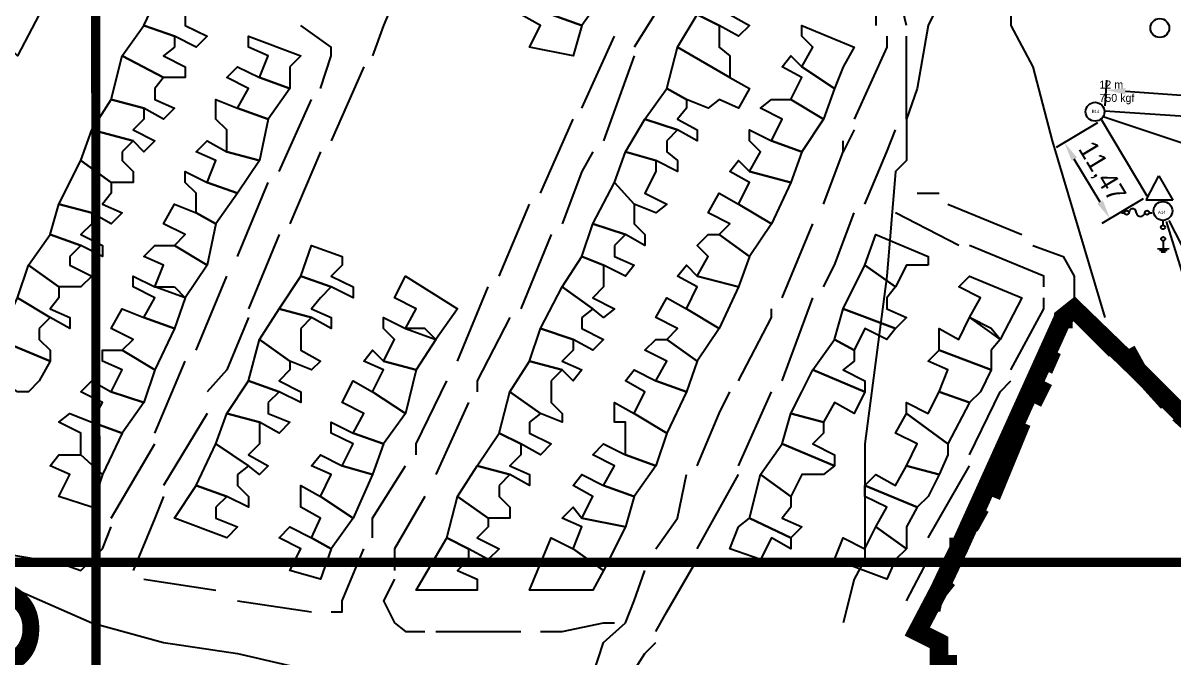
# Model space of a CAD drawing. Header units: millimetres. Extents: x -3588 to 75209, y -3737 to 38254.
# Drawn here: x 28257.5 to 28406.5, y 18146.8 to 18228.9 of the extents above; entities that cross this region are included whole.
import ezdxf

# ---------------------------------------------------------------- set-up
doc = ezdxf.new("R2010")
doc.units = ezdxf.units.MM
doc.layers.add('P', color=253, linetype='Continuous')
doc.layers.add('T', color=7, linetype='Continuous')
doc.linetypes.add('+_LINE', pattern='A,12.7,-5.08,["+",Standard,S=2.54,R=0,X=-2.54,Y=-1.27],-6.35', length=24.13)
doc.dimstyles.new('ISO-25', dxfattribs={"dimtxt": 2.5, "dimasz": 2.5, "dimexe": 1.25, "dimexo": 0.625, "dimtad": 1, "dimtxsty": 'Standard', "dimcen": 2.5, "dimadec": 0, "dimazin": 0, "dimtfac": 1, "dimtmove": 0, "dimatfit": 3, "dimfxl": 1, "dimarcsym": 0})

# ---------------------------------------------------------------- blocks, each defined once
blk = doc.blocks.new('*D992')
at = {"color": 0, "lineweight": -2, "transparency": 16777216}
for p, q in [((28396.75, 18216.04), (28391.38, 18212.82)), ((28397.08, 18205.77), (28393.74, 18211.32)), ((28402.66, 18206.21), (28397.29, 18202.98))]:
    blk.add_line(p, q, dxfattribs=at)
at = {"color": 0, "transparency": 16777216}
for points in [[(28394.1, 18211.53), (28393.39, 18211.11), (28392.46, 18213.46)], [(28397.43, 18205.99), (28396.72, 18205.56), (28398.36, 18203.63)]]:
    blk.add_solid(points, dxfattribs=at)
at = {"layer": 'Defpoints', "color": 0, "transparency": 16777216}
for p in [(28397.29, 18216.37), (28392.46, 18213.46), (28403.2, 18206.53)]:
    blk.add_point(p, dxfattribs=at)
at = {"color": 0, "transparency": 16777216, "insert": (28397.2, 18209.62), "char_height": 2.5, "attachment_point": 5, "rotation": 300.9842}
blk.add_mtext('11,47', dxfattribs=at)
blk = doc.blocks.new('*D993')
at = {"color": 0, "lineweight": -2, "transparency": 16777216}
for p, q in [((28397.73, 18218.21), (28397.95, 18221.53)), ((28400.36, 18220.11), (28430.34, 18218.07)), ((28432.69, 18215.83), (28432.92, 18219.15))]:
    blk.add_line(p, q, dxfattribs=at)
at = {"color": 0, "transparency": 16777216}
for points in [[(28400.39, 18220.52), (28400.33, 18219.69), (28397.87, 18220.28)], [(28430.37, 18218.48), (28430.31, 18217.65), (28432.83, 18217.9)]]:
    blk.add_solid(points, dxfattribs=at)
at = {"layer": 'Defpoints', "color": 0, "transparency": 16777216}
for p in [(28397.69, 18217.59), (28432.83, 18217.9), (28432.65, 18215.2)]:
    blk.add_point(p, dxfattribs=at)
at = {"color": 0, "transparency": 16777216, "insert": (28415.49, 18221.17), "char_height": 2.5, "attachment_point": 5, "rotation": 356.1049}
blk.add_mtext('35,05', dxfattribs=at)

msp = doc.modelspace()

# ---------------------------------------------------------------- linework, layer by layer
at = {"color": 6}
for p, q in [((28412.64, 18211.762), (28397.457, 18216.796)), ((28413.141, 18189.471), (28406.034, 18203.402)), ((28411.787, 18183.52), (28405.696, 18203.267))]:
    msp.add_line(p, q, dxfattribs=at)
at = {"color": 5, "linetype": '+_LINE'}
for p, q in [((28397.685, 18217.586), (28432.65, 18215.205)), ((28403.195, 18206.53), (28397.289, 18216.366))]:
    msp.add_line(p, q, dxfattribs=at)
at = {"color": 10}
for p, q in [((28403.07, 18206.096), (28404.697, 18209.152)), ((28404.697, 18209.152), (28406.519, 18206.031)), ((28406.519, 18206.031), (28403.017, 18206.031)), ((28399.872, 18204.396), (28400.257, 18204.396)), ((28403.447, 18204.396), (28403.835, 18204.396)), ((28405.222, 18203.356), (28405.228, 18202.779)), ((28405.258, 18200.75), (28405.269, 18199.7)), ((28406.015, 18199.708), (28404.52, 18199.691)), ((28405.784, 18199.5), (28404.759, 18199.488)), ((28405.566, 18199.297), (28404.975, 18199.291))]:
    msp.add_line(p, q, dxfattribs=at)
for centre, radius in [((28404.811, 18228.302), 1.222), ((28396.425, 18217.465), 1.222), ((28405.218, 18204.621), 1.222), ((28400.533, 18204.403), 0.276), ((28403.171, 18204.399), 0.276), ((28405.228, 18202.515), 0.263), ((28405.252, 18201.01), 0.26)]:
    msp.add_circle(centre, radius, dxfattribs=at)
for centre, radius, start, end in [((28401.289, 18204.425), 0.481, 356.0473, 179.98075), ((28402.331, 18204.491), 0.571, 190.00363, 350.3175)]:
    msp.add_arc(centre, radius, start, end, dxfattribs=at)
at = {"layer": 'P', "color": 9, "const_width": 1.2}
msp.add_lwpolyline([(28268.186, 12346.771), (28266.285, 21345.396)], dxfattribs=at)
at = {"layer": 'P', "color": 254}
for points in [[(28371.987, 18228.647), (28369.442, 18239.37)], [(28381.573, 18238.25), (28378.757, 18236.841), (28374.804, 18228.647), (28373.395, 18220.47), (28371.987, 18216.517), (28371.987, 18211.155), (28370.563, 18209.731), (28369.442, 18196.192), (28366.61, 18174.459), (28366.61, 18162.312), (28366.61, 18159.495), (28365.201, 18156.951), (28363.793, 18151.301)], [(28365.201, 18238.25), (28368.034, 18230.056), (28368.034, 18228.647)], [(28328.793, 18235.433), (28332.746, 18232.6), (28329.913, 18228.647), (28325.96, 18230.056), (28327.385, 18232.6), (28324.552, 18234.009), (28325.96, 18236.841), (28328.793, 18235.433)], [(28307.06, 18235.433), (28304.227, 18228.647), (28302.819, 18224.694)], [(28342.332, 18235.433), (28340.924, 18232.6), (28336.699, 18225.831)], [(28278.541, 18230.056), (28278.541, 18228.647), (28281.358, 18227.239), (28279.95, 18225.831), (28277.133, 18227.239), (28273.18, 18228.647), (28275.725, 18234.009), (28279.95, 18231.48), (28278.541, 18230.056)], [(28350.238, 18231.48), (28349.118, 18230.056), (28351.662, 18228.647), (28350.238, 18227.239), (28347.709, 18228.647), (28344.877, 18230.056), (28347.709, 18234.009), (28350.238, 18232.6), (28350.238, 18231.48)], [(28254.264, 18227.239), (28250.039, 18228.647), (28251.447, 18230.056), (28254.264, 18228.647), (28255.4, 18231.48), (28259.625, 18230.056), (28256.808, 18224.694), (28254.264, 18227.239)], [(28325.96, 18230.056), (28329.913, 18228.647), (28328.793, 18224.694), (28323.144, 18225.831), (28324.552, 18228.647), (28322.007, 18230.056), (28323.144, 18231.48), (28325.96, 18230.056)], [(28347.709, 18227.239), (28347.709, 18225.831), (28349.118, 18224.694), (28349.118, 18221.878), (28342.332, 18225.831), (28344.877, 18230.056), (28347.709, 18228.647), (28347.709, 18227.239)], [(28385.526, 18230.056), (28385.526, 18228.647), (28388.359, 18223.286), (28390.887, 18213.684), (28397.673, 18190.831)], [(28277.133, 18225.831), (28275.725, 18224.694), (28278.541, 18223.286), (28278.541, 18221.878), (28275.725, 18221.878), (28270.363, 18224.694), (28273.18, 18228.647), (28277.133, 18227.239), (28277.133, 18225.831)], [(28292.097, 18223.286), (28292.097, 18220.47), (28288.144, 18221.878), (28289.264, 18224.694), (28286.735, 18225.831), (28286.735, 18227.239), (28293.505, 18224.694), (28292.097, 18223.286)], [(28296.049, 18220.47), (28297.458, 18224.694), (28297.458, 18225.831), (28293.505, 18228.647)], [(28329.913, 18217.925), (28334.154, 18227.239)], [(28363.793, 18223.286), (28362.657, 18220.47), (28358.432, 18223.286), (28359.84, 18225.831), (28358.432, 18227.239), (28358.432, 18228.647), (28365.201, 18225.831), (28363.793, 18223.286)], [(28369.442, 18227.239), (28369.442, 18225.831), (28365.201, 18216.517)], [(28371.987, 18216.517), (28371.987, 18220.47), (28371.987, 18227.239)], [(28349.118, 18221.878), (28351.662, 18220.47), (28350.238, 18217.925), (28347.709, 18219.045), (28346.285, 18217.925), (28343.468, 18219.045), (28340.924, 18220.47), (28342.332, 18225.831), (28349.118, 18221.878)], [(28274.588, 18220.47), (28274.588, 18219.045), (28277.133, 18217.925), (28275.725, 18216.517), (28273.18, 18217.925), (28268.939, 18219.045), (28270.363, 18224.694), (28275.725, 18221.878), (28274.588, 18220.47)], [(28336.699, 18224.694), (28332.746, 18213.684)], [(28358.432, 18223.286), (28362.657, 18220.47), (28361.249, 18216.517), (28357.024, 18219.045), (28358.432, 18221.878), (28355.887, 18223.286), (28357.024, 18224.694), (28358.432, 18223.286)], [(28288.144, 18221.878), (28292.097, 18220.47), (28289.264, 18216.517), (28285.311, 18217.925), (28286.735, 18220.47), (28283.903, 18221.878), (28285.311, 18223.286), (28288.144, 18221.878)], [(28301.683, 18223.286), (28297.458, 18213.684)], [(28343.468, 18217.925), (28342.332, 18216.517), (28344.877, 18215.108), (28344.877, 18213.684), (28342.332, 18215.108), (28338.107, 18216.517), (28340.924, 18220.47), (28343.468, 18219.045), (28343.468, 18217.925)], [(28273.18, 18216.517), (28271.772, 18215.108), (28274.588, 18213.684), (28273.18, 18212.276), (28271.772, 18213.684), (28266.411, 18215.108), (28268.939, 18219.045), (28273.18, 18217.925), (28273.18, 18216.517)], [(28285.311, 18217.925), (28289.264, 18216.517), (28288.144, 18211.155), (28283.903, 18212.276), (28283.903, 18215.108), (28282.494, 18216.517), (28282.494, 18219.045), (28285.311, 18217.925)], [(28290.688, 18209.731), (28294.913, 18219.045)], [(28357.024, 18219.045), (28361.249, 18216.517), (28358.432, 18212.276), (28354.479, 18213.684), (28355.887, 18216.517), (28353.071, 18217.925), (28354.479, 18219.045), (28357.024, 18219.045)], [(28324.552, 18206.914), (28328.793, 18216.517)], [(28340.924, 18213.684), (28340.924, 18212.276), (28342.332, 18211.155), (28342.332, 18209.731), (28339.516, 18211.155), (28335.563, 18212.276), (28338.107, 18216.517), (28342.332, 18215.108), (28340.924, 18213.684)], [(28270.363, 18212.276), (28270.363, 18211.155), (28271.772, 18209.731), (28271.772, 18208.323), (28268.939, 18208.323), (28264.986, 18211.155), (28266.411, 18215.108), (28271.772, 18213.684), (28270.363, 18212.276)], [(28354.479, 18213.684), (28358.432, 18212.276), (28357.024, 18208.323), (28351.662, 18209.731), (28353.071, 18212.276), (28351.662, 18213.684), (28351.662, 18215.108), (28354.479, 18213.684)], [(28365.201, 18215.108), (28363.793, 18212.276)], [(28366.61, 18205.506), (28369.442, 18212.276), (28370.563, 18215.108)], [(28283.903, 18212.276), (28288.144, 18211.155), (28285.311, 18206.914), (28281.358, 18208.323), (28282.494, 18211.155), (28279.95, 18212.276), (28281.358, 18213.684), (28283.903, 18212.276)], [(28363.793, 18212.276), (28363.793, 18213.684)], [(28268.939, 18206.914), (28267.819, 18205.506), (28270.363, 18204.37), (28268.939, 18202.961), (28266.411, 18204.37), (28262.17, 18205.506), (28264.986, 18211.155), (28268.939, 18208.323), (28268.939, 18206.914)], [(28296.049, 18212.276), (28292.097, 18202.961)], [(28331.338, 18212.276), (28329.913, 18209.731), (28327.385, 18202.961)], [(28339.516, 18209.731), (28338.107, 18206.914), (28340.924, 18205.506), (28339.516, 18204.37), (28336.699, 18205.506), (28334.154, 18208.323), (28335.563, 18212.276), (28339.516, 18211.155), (28339.516, 18209.731)], [(28351.662, 18209.731), (28357.024, 18208.323), (28354.479, 18202.961), (28350.238, 18205.506), (28351.662, 18208.323), (28349.118, 18209.731), (28350.238, 18211.155), (28351.662, 18209.731)], [(28361.249, 18205.506), (28363.793, 18212.276)], [(28281.358, 18208.323), (28285.311, 18206.914), (28282.494, 18202.961), (28279.95, 18204.37), (28279.95, 18206.914), (28278.541, 18208.323), (28278.541, 18209.731), (28281.358, 18208.323)], [(28285.311, 18198.72), (28289.264, 18208.323)], [(28336.699, 18204.37), (28336.699, 18202.961), (28338.107, 18201.553), (28338.107, 18200.145), (28335.563, 18201.553), (28331.338, 18202.961), (28334.154, 18208.323), (28336.699, 18205.506), (28336.699, 18204.37)], [(28350.238, 18205.506), (28354.479, 18202.961), (28351.662, 18198.72), (28347.709, 18201.553), (28349.118, 18202.961), (28346.285, 18204.37), (28347.709, 18206.914), (28350.238, 18205.506)], [(28373.395, 18206.914), (28376.212, 18206.914)], [(28266.411, 18202.961), (28264.986, 18201.553), (28267.819, 18200.145), (28267.819, 18198.72), (28264.986, 18200.145), (28261.033, 18201.553), (28262.17, 18205.506), (28266.411, 18204.37), (28266.411, 18202.961)], [(28279.95, 18204.37), (28282.494, 18202.961), (28281.358, 18197.6), (28277.133, 18200.145), (28278.541, 18201.553), (28275.725, 18202.961), (28277.133, 18205.506), (28279.95, 18204.37)], [(28319.191, 18196.192), (28323.144, 18205.506)], [(28377.348, 18205.506), (28386.935, 18201.553)], [(28361.249, 18194.784), (28362.657, 18197.6), (28365.201, 18204.37)], [(28378.757, 18200.145), (28370.563, 18204.37)], [(28334.154, 18200.145), (28334.154, 18198.72), (28336.699, 18197.6), (28335.563, 18196.192), (28332.746, 18197.6), (28329.913, 18198.72), (28331.338, 18202.961), (28335.563, 18201.553), (28334.154, 18200.145)], [(28355.887, 18193.359), (28359.84, 18202.961)], [(28263.578, 18198.72), (28263.578, 18197.6), (28266.411, 18196.192), (28264.986, 18194.784), (28262.17, 18194.784), (28258.217, 18197.6), (28261.033, 18201.553), (28264.986, 18200.145), (28263.578, 18198.72)], [(28290.688, 18201.553), (28286.735, 18191.951)], [(28325.96, 18201.553), (28322.007, 18191.951)], [(28347.709, 18201.553), (28351.662, 18198.72), (28350.238, 18194.784), (28344.877, 18196.192), (28346.285, 18198.72), (28344.877, 18200.145), (28346.285, 18201.553), (28347.709, 18201.553)], [(28374.804, 18197.6), (28373.395, 18197.6), (28371.987, 18197.6), (28370.563, 18194.784), (28366.61, 18197.6), (28368.034, 18201.553), (28374.804, 18198.72), (28374.804, 18197.6)], [(28277.133, 18200.145), (28281.358, 18197.6), (28278.541, 18193.359), (28274.588, 18194.784), (28275.725, 18197.6), (28273.18, 18198.72), (28274.588, 18200.145), (28277.133, 18200.145)], [(28298.866, 18197.6), (28297.458, 18196.192), (28300.274, 18194.784), (28300.274, 18193.359), (28297.458, 18194.784), (28293.505, 18196.192), (28294.913, 18200.145), (28298.866, 18198.72), (28298.866, 18197.6)], [(28389.767, 18194.784), (28389.767, 18196.192), (28380.165, 18200.145)], [(28388.359, 18200.145), (28392.312, 18198.72), (28393.72, 18196.192), (28393.72, 18194.784), (28393.72, 18191.951)], [(28262.17, 18193.359), (28261.033, 18191.951), (28263.578, 18190.831), (28263.578, 18189.406), (28261.033, 18190.831), (28256.808, 18193.359), (28258.217, 18197.6), (28262.17, 18194.784), (28262.17, 18193.359)], [(28332.746, 18194.784), (28331.338, 18193.359), (28334.154, 18191.951), (28332.746, 18190.831), (28331.338, 18191.951), (28327.385, 18194.784), (28329.913, 18198.72), (28332.746, 18197.6), (28332.746, 18194.784)], [(28344.877, 18196.192), (28350.238, 18194.784), (28347.709, 18189.406), (28343.468, 18191.951), (28344.877, 18194.784), (28342.332, 18196.192), (28343.468, 18197.6), (28344.877, 18196.192)], [(28369.442, 18193.359), (28369.442, 18191.951), (28371.987, 18190.831), (28370.563, 18189.406), (28363.793, 18191.951), (28366.61, 18197.6), (28370.563, 18194.784), (28369.442, 18193.359)], [(28277.133, 18194.784), (28278.541, 18193.359), (28277.133, 18189.406), (28273.18, 18190.831), (28274.588, 18193.359), (28271.772, 18194.784), (28271.772, 18196.192), (28274.588, 18194.784), (28277.133, 18194.784)], [(28279.95, 18186.59), (28283.903, 18196.192)], [(28296.049, 18193.359), (28294.913, 18191.951), (28297.458, 18190.831), (28297.458, 18189.406), (28294.913, 18190.831), (28290.688, 18191.951), (28293.505, 18196.192), (28297.458, 18194.784), (28296.049, 18193.359)], [(28309.589, 18189.406), (28307.06, 18189.406), (28308.468, 18191.951), (28305.636, 18193.359), (28307.06, 18196.192), (28313.83, 18191.951), (28311.013, 18187.998), (28309.589, 18189.406)], [(28382.982, 18189.406), (28380.165, 18190.831), (28381.573, 18193.359), (28378.757, 18194.784), (28380.165, 18196.192), (28386.935, 18193.359), (28384.118, 18187.998), (28382.982, 18189.406)], [(28313.83, 18185.181), (28317.782, 18194.784)], [(28329.913, 18190.831), (28329.913, 18189.406), (28332.746, 18187.998), (28331.338, 18186.59), (28328.793, 18187.998), (28324.552, 18189.406), (28327.385, 18194.784), (28331.338, 18191.951), (28329.913, 18190.831)], [(28259.625, 18189.406), (28259.625, 18187.998), (28261.033, 18186.59), (28261.033, 18185.181), (28254.264, 18187.998), (28256.808, 18193.359), (28261.033, 18190.831), (28259.625, 18189.406)], [(28343.468, 18191.951), (28347.709, 18189.406), (28344.877, 18185.181), (28340.924, 18187.998), (28342.332, 18189.406), (28339.516, 18190.831), (28340.924, 18193.359), (28343.468, 18191.951)], [(28355.887, 18182.637), (28359.84, 18193.359)], [(28385.526, 18184.045), (28389.767, 18191.951), (28389.767, 18193.359)], [(28273.18, 18190.831), (28277.133, 18189.406), (28274.588, 18184.045), (28270.363, 18186.59), (28271.772, 18187.998), (28268.939, 18189.406), (28270.363, 18191.951), (28273.18, 18190.831)], [(28293.505, 18189.406), (28293.505, 18186.59), (28296.049, 18185.181), (28294.913, 18184.045), (28292.097, 18185.181), (28288.144, 18187.998), (28290.688, 18191.951), (28294.913, 18190.831), (28293.505, 18189.406)], [(28350.238, 18182.637), (28354.479, 18190.831), (28354.479, 18191.951)], [(28370.563, 18189.406), (28369.442, 18187.998), (28366.61, 18189.406), (28365.201, 18186.59), (28362.657, 18187.998), (28363.793, 18191.951), (28370.563, 18189.406)], [(28286.735, 18190.831), (28283.903, 18184.045), (28281.358, 18181.228)], [(28307.06, 18189.406), (28311.013, 18187.998), (28308.468, 18184.045), (28304.227, 18185.181), (28305.636, 18187.998), (28304.227, 18189.406), (28304.227, 18190.831), (28307.06, 18189.406)], [(28320.599, 18190.831), (28316.374, 18182.637), (28316.374, 18181.228)], [(28382.982, 18186.59), (28382.982, 18184.045), (28376.212, 18186.59), (28376.212, 18189.406), (28378.757, 18187.998), (28380.165, 18190.831), (28384.118, 18187.998), (28382.982, 18186.59)], [(28393.72, 18190.831), (28392.312, 18190.831), (28388.359, 18181.228)], [(28328.793, 18186.59), (28327.385, 18185.181), (28329.913, 18184.045), (28328.793, 18182.637), (28327.385, 18184.045), (28323.144, 18185.181), (28324.552, 18189.406), (28328.793, 18187.998), (28328.793, 18186.59)], [(28259.625, 18182.637), (28258.217, 18181.228), (28256.808, 18181.228), (28252.855, 18184.045), (28254.264, 18187.998), (28261.033, 18185.181), (28259.625, 18182.637)], [(28292.097, 18184.045), (28290.688, 18182.637), (28293.505, 18181.228), (28293.505, 18179.82), (28290.688, 18181.228), (28286.735, 18182.637), (28288.144, 18187.998), (28292.097, 18185.181), (28292.097, 18184.045)], [(28340.924, 18187.998), (28344.877, 18185.181), (28343.468, 18181.228), (28339.516, 18182.637), (28340.924, 18185.181), (28338.107, 18186.59), (28339.516, 18187.998), (28340.924, 18187.998)], [(28365.201, 18185.181), (28363.793, 18184.045), (28366.61, 18182.637), (28366.61, 18181.228), (28359.84, 18184.045), (28362.657, 18187.998), (28365.201, 18186.59), (28365.201, 18185.181)], [(28270.363, 18186.59), (28274.588, 18184.045), (28273.18, 18179.82), (28268.939, 18181.228), (28270.363, 18184.045), (28267.819, 18185.181), (28267.819, 18186.59), (28270.363, 18186.59)], [(28304.227, 18185.181), (28308.468, 18184.045), (28307.06, 18178.396), (28302.819, 18181.228), (28304.227, 18184.045), (28301.683, 18185.181), (28302.819, 18186.59), (28304.227, 18185.181)], [(28381.573, 18181.228), (28380.165, 18179.82), (28376.212, 18181.228), (28377.348, 18184.045), (28374.804, 18185.181), (28376.212, 18186.59), (28382.982, 18184.045), (28381.573, 18181.228)], [(28274.588, 18175.867), (28278.541, 18185.181)], [(28325.96, 18182.637), (28325.96, 18179.82), (28327.385, 18178.396), (28327.385, 18177.275), (28324.552, 18178.396), (28320.599, 18181.228), (28323.144, 18185.181), (28327.385, 18184.045), (28325.96, 18182.637)], [(28339.516, 18182.637), (28343.468, 18181.228), (28340.924, 18175.867), (28336.699, 18178.396), (28338.107, 18181.228), (28335.563, 18182.637), (28336.699, 18184.045), (28339.516, 18182.637)], [(28358.432, 18181.228), (28359.84, 18184.045), (28366.61, 18181.228), (28365.201, 18178.396), (28362.657, 18179.82), (28361.249, 18177.275), (28357.024, 18178.396), (28358.432, 18181.228)], [(28268.939, 18181.228), (28273.18, 18179.82), (28270.363, 18175.867), (28266.411, 18177.275), (28267.819, 18179.82), (28264.986, 18181.228), (28266.411, 18182.637), (28268.939, 18181.228)], [(28289.264, 18179.82), (28289.264, 18178.396), (28292.097, 18177.275), (28290.688, 18175.867), (28288.144, 18177.275), (28283.903, 18178.396), (28286.735, 18182.637), (28290.688, 18181.228), (28289.264, 18179.82)], [(28302.819, 18181.228), (28307.06, 18178.396), (28304.227, 18174.459), (28300.274, 18175.867), (28301.683, 18178.396), (28298.866, 18179.82), (28300.274, 18182.637), (28302.819, 18181.228)], [(28308.468, 18173.035), (28308.468, 18174.459), (28312.421, 18182.637)], [(28380.165, 18173.035), (28384.118, 18181.228), (28385.526, 18182.637)], [(28323.144, 18177.275), (28323.144, 18175.867), (28325.96, 18174.459), (28324.552, 18173.035), (28322.007, 18174.459), (28319.191, 18175.867), (28320.599, 18181.228), (28324.552, 18178.396), (28323.144, 18177.275)], [(28344.877, 18171.626), (28347.709, 18178.396), (28349.118, 18181.228)], [(28350.238, 18171.626), (28354.479, 18181.228)], [(28371.987, 18178.396), (28371.987, 18179.82), (28374.804, 18178.396), (28376.212, 18181.228), (28380.165, 18179.82), (28377.348, 18174.459), (28371.987, 18178.396)], [(28315.238, 18179.82), (28311.013, 18170.506)], [(28336.699, 18178.396), (28340.924, 18175.867), (28339.516, 18171.626), (28335.563, 18173.035), (28335.563, 18177.275), (28334.154, 18177.275), (28334.154, 18179.82), (28336.699, 18178.396)], [(28388.359, 18179.82), (28384.118, 18173.035), (28382.982, 18170.506)], [(28266.411, 18177.275), (28270.363, 18175.867), (28267.819, 18170.506), (28264.986, 18173.035), (28264.986, 18175.867), (28262.17, 18177.275), (28263.578, 18178.396), (28266.411, 18177.275)], [(28281.358, 18178.396), (28275.725, 18169.082)], [(28288.144, 18174.459), (28286.735, 18173.035), (28289.264, 18171.626), (28288.144, 18170.506), (28286.735, 18171.626), (28282.494, 18174.459), (28283.903, 18178.396), (28288.144, 18177.275), (28288.144, 18174.459)], [(28361.249, 18175.867), (28359.84, 18174.459), (28362.657, 18173.035), (28362.657, 18171.626), (28355.887, 18174.459), (28357.024, 18178.396), (28361.249, 18177.275), (28361.249, 18175.867)], [(28377.348, 18173.035), (28376.212, 18170.506), (28371.987, 18171.626), (28373.395, 18174.459), (28370.563, 18175.867), (28371.987, 18178.396), (28377.348, 18174.459), (28377.348, 18173.035)], [(28300.274, 18175.867), (28304.227, 18174.459), (28302.819, 18170.506), (28298.866, 18171.626), (28300.274, 18174.459), (28297.458, 18175.867), (28297.458, 18177.275), (28300.274, 18175.867)], [(28322.007, 18173.035), (28320.599, 18171.626), (28323.144, 18170.506), (28323.144, 18169.082), (28320.599, 18170.506), (28316.374, 18171.626), (28319.191, 18175.867), (28322.007, 18174.459), (28322.007, 18173.035)], [(28268.939, 18164.857), (28274.588, 18174.459)], [(28285.311, 18170.506), (28285.311, 18169.082), (28286.735, 18167.673), (28286.735, 18166.265), (28283.903, 18167.673), (28279.95, 18169.082), (28282.494, 18174.459), (28286.735, 18171.626), (28285.311, 18170.506)], [(28335.563, 18173.035), (28339.516, 18171.626), (28336.699, 18167.673), (28332.746, 18169.082), (28334.154, 18171.626), (28331.338, 18173.035), (28332.746, 18174.459), (28335.563, 18173.035)], [(28361.249, 18170.506), (28358.432, 18170.506), (28357.024, 18167.673), (28353.071, 18170.506), (28355.887, 18174.459), (28362.657, 18171.626), (28361.249, 18170.506)], [(28264.986, 18173.035), (28267.819, 18170.506), (28266.411, 18166.265), (28262.17, 18167.673), (28263.578, 18170.506), (28261.033, 18171.626), (28262.17, 18173.035), (28264.986, 18173.035)], [(28298.866, 18171.626), (28302.819, 18170.506), (28300.274, 18164.857), (28296.049, 18167.673), (28297.458, 18170.506), (28294.913, 18171.626), (28296.049, 18173.035), (28298.866, 18171.626)], [(28302.819, 18162.312), (28302.819, 18164.857), (28307.06, 18171.626)], [(28319.191, 18169.082), (28319.191, 18167.673), (28320.599, 18166.265), (28320.599, 18164.857), (28317.782, 18164.857), (28313.83, 18167.673), (28316.374, 18171.626), (28320.599, 18170.506), (28319.191, 18169.082)], [(28374.804, 18167.673), (28373.395, 18166.265), (28366.61, 18169.082), (28368.034, 18170.506), (28370.563, 18169.082), (28371.987, 18171.626), (28376.212, 18170.506), (28374.804, 18167.673)], [(28374.804, 18162.312), (28380.165, 18171.626)], [(28332.746, 18169.082), (28336.699, 18167.673), (28335.563, 18163.72), (28329.913, 18164.857), (28331.338, 18167.673), (28328.793, 18169.082), (28329.913, 18170.506), (28332.746, 18169.082)], [(28339.516, 18160.904), (28342.332, 18164.857), (28343.468, 18170.506)], [(28344.877, 18160.904), (28350.238, 18170.506)], [(28357.024, 18166.265), (28355.887, 18164.857), (28358.432, 18163.72), (28357.024, 18162.312), (28351.662, 18164.857), (28353.071, 18170.506), (28357.024, 18167.673), (28357.024, 18166.265)], [(28275.725, 18167.673), (28274.588, 18164.857), (28271.772, 18158.071)], [(28282.494, 18166.265), (28282.494, 18164.857), (28285.311, 18163.72), (28283.903, 18162.312), (28277.133, 18164.857), (28279.95, 18169.082), (28283.903, 18167.673), (28282.494, 18166.265)], [(28296.049, 18167.673), (28300.274, 18164.857), (28297.458, 18160.904), (28294.913, 18162.312), (28296.049, 18164.857), (28293.505, 18166.265), (28293.505, 18169.082), (28296.049, 18167.673)], [(28309.589, 18167.673), (28305.636, 18160.904), (28305.636, 18158.071)], [(28317.782, 18163.72), (28316.374, 18162.312), (28319.191, 18160.904), (28317.782, 18159.495), (28315.238, 18160.904), (28312.421, 18162.312), (28313.83, 18167.673), (28317.782, 18164.857), (28317.782, 18163.72)], [(28371.987, 18163.72), (28371.987, 18160.904), (28368.034, 18163.72), (28369.442, 18166.265), (28366.61, 18167.673), (28366.61, 18169.082), (28373.395, 18166.265), (28371.987, 18163.72)], [(28382.982, 18169.082), (28378.757, 18159.495)], [(28329.913, 18164.857), (28335.563, 18163.72), (28332.746, 18158.071), (28328.793, 18160.904), (28329.913, 18163.72), (28327.385, 18164.857), (28328.793, 18166.265), (28329.913, 18164.857)], [(28350.238, 18163.72), (28351.662, 18164.857), (28357.024, 18162.312), (28357.024, 18160.904), (28354.479, 18162.312), (28353.071, 18159.495), (28349.118, 18160.904), (28350.238, 18163.72)], [(28261.033, 18159.495), (28264.986, 18158.071), (28266.411, 18159.495), (28267.819, 18160.904), (28268.939, 18163.72)], [(28294.913, 18162.312), (28297.458, 18160.904), (28296.049, 18156.951), (28292.097, 18158.071), (28293.505, 18160.904), (28290.688, 18162.312), (28292.097, 18163.72), (28294.913, 18162.312)], [(28370.563, 18159.495), (28369.442, 18156.951), (28362.657, 18159.495), (28363.793, 18162.312), (28366.61, 18160.904), (28368.034, 18163.72), (28371.987, 18160.904), (28370.563, 18159.495)], [(28125.546, 18159.495), (28140.221, 18158.071), (28158.001, 18155.542), (28175.509, 18151.301), (28194.426, 18151.301), (28210.798, 18151.301), (28224.337, 18155.542), (28236.484, 18162.312), (28246.086, 18160.904), (28256.808, 18155.542), (28266.411, 18151.301), (28275.725, 18148.757), (28285.311, 18147.349), (28297.458, 18144.532)], [(28248.614, 18162.312), (28251.447, 18160.904), (28259.625, 18159.495)], [(28315.238, 18159.495), (28313.83, 18158.071), (28316.374, 18156.951), (28316.374, 18155.542), (28308.468, 18155.542), (28312.421, 18162.312), (28315.238, 18160.904), (28315.238, 18159.495)], [(28328.793, 18160.904), (28332.746, 18158.071), (28331.338, 18155.542), (28323.144, 18155.542), (28325.96, 18162.312), (28328.793, 18160.904)], [(28297.458, 18152.71), (28298.866, 18152.71), (28298.866, 18154.134), (28301.683, 18160.904)], [(28339.516, 18150.181), (28340.924, 18152.71), (28344.877, 18159.495)], [(28371.987, 18154.134), (28374.804, 18159.495)], [(28335.563, 18151.301), (28336.699, 18154.134), (28338.107, 18158.071)], [(28377.348, 18158.071), (28376.212, 18152.71)], [(28273.18, 18156.951), (28282.494, 18155.542)], [(28305.636, 18156.951), (28304.227, 18154.134), (28305.636, 18151.301), (28307.06, 18150.181), (28309.589, 18150.181)], [(28285.311, 18154.134), (28294.913, 18152.71)], [(28324.552, 18150.181), (28327.385, 18150.181), (28332.746, 18151.301), (28334.154, 18151.301)], [(28331.338, 18141.987), (28331.338, 18144.532), (28332.746, 18148.757), (28335.563, 18151.301)], [(28311.013, 18150.181), (28322.007, 18150.181)], [(28334.154, 18139.171), (28335.563, 18143.396), (28338.107, 18147.349), (28339.516, 18148.757)]]:
    msp.add_lwpolyline(points, dxfattribs=at)
for points, const_width in [([(28410.092, 18175.867), (28401.898, 18184.045), (28393.72, 18191.951), (28392.312, 18190.831), (28378.757, 18160.904), (28376.212, 18155.542), (28373.395, 18150.181), (28376.212, 18148.757), (28376.212, 18145.94), (28377.348, 18145.94), (28377.348, 18143.396)], 2.417), ([(28399.081, 18186.59), (28393.72, 18191.951), (28392.312, 18190.831), (28392.312, 18189.406)], 2.417), ([(28410.092, 18175.867), (28401.898, 18184.045), (28393.72, 18191.951), (28392.312, 18190.831), (28378.757, 18160.904), (28376.212, 18155.542), (28373.395, 18150.181), (28376.212, 18148.757), (28376.212, 18145.94)], 1.2), ([(28390.887, 18186.59), (28389.767, 18184.045)], 2.417), ([(28401.898, 18184.045), (28400.49, 18186.59)], 2.417), ([(28389.767, 18182.637), (28388.359, 18179.82)], 2.417), ([(28405.851, 18179.82), (28403.306, 18182.637)], 2.417), ([(28414.045, 18181.228), (28410.092, 18175.867), (28407.259, 18178.396)], 2.417), ([(28386.935, 18177.275), (28382.982, 18167.673)], 2.417), ([(28381.573, 18166.265), (28380.165, 18163.72)], 2.417), ([(28378.757, 18162.312), (28378.757, 18160.904), (28377.348, 18158.071)], 2.417), ([(20504.468, 18159.154), (35705.098, 18159.154)], 1.2), ([(28377.348, 18156.951), (28376.212, 18155.542), (28373.395, 18150.181), (28376.212, 18148.757)], 2.417), ([(28376.212, 18147.349), (28376.212, 18145.94), (28377.348, 18145.94), (28377.348, 18143.396)], 2.417)]:
    msp.add_lwpolyline(points, dxfattribs=dict(at, const_width=const_width))

# ---------------------------------------------------------------- texts
at = {"color": 10, "insert": (28396.994, 18221.494), "char_height": 1.03321, "attachment_point": 1}
msp.add_mtext_dynamic_manual_height_columns('12 m^J750 kgf ', width=21.10344, gutter_width=5.166, heights=[0], dxfattribs=at)
at = {"char_height": 0.4, "attachment_point": 1}
for s, insert, width in [('B14\\P', (28396, 18217.714), 0.98), ('A14', (28404.581, 18204.647), 0.51945)]:
    msp.add_mtext(s, dxfattribs=dict(at, insert=insert, width=width))
at = {"layer": 'T', "insert": (28238.52, 18045.536), "char_height": 20.80483, "attachment_point": 1, "rotation": 90}
msp.add_mtext('{\\fArial|b0|i0|c0|p18;1053500}', dxfattribs=at)

# ---------------------------------------------------------------- dimensions: what is measured, and where the dimension line sits
at = {"color": 254}
for p1, p2, distance, picture, middle in [((28397.685, 18217.586), (28432.65, 18215.205), 2.7, '*D993', (28415.492, 18221.167)), ((28403.195, 18206.53), (28397.289, 18216.366), 5.638, '*D992', (28397.195, 18209.618))]:
    dim = msp.add_aligned_dim(p1=p1, p2=p2, distance=distance, dimstyle='ISO-25', dxfattribs=at)
    dim.commit()
    dim.dimension.update_dxf_attribs({"geometry": picture, "text_midpoint": middle})

doc.saveas('drawing.dxf')
